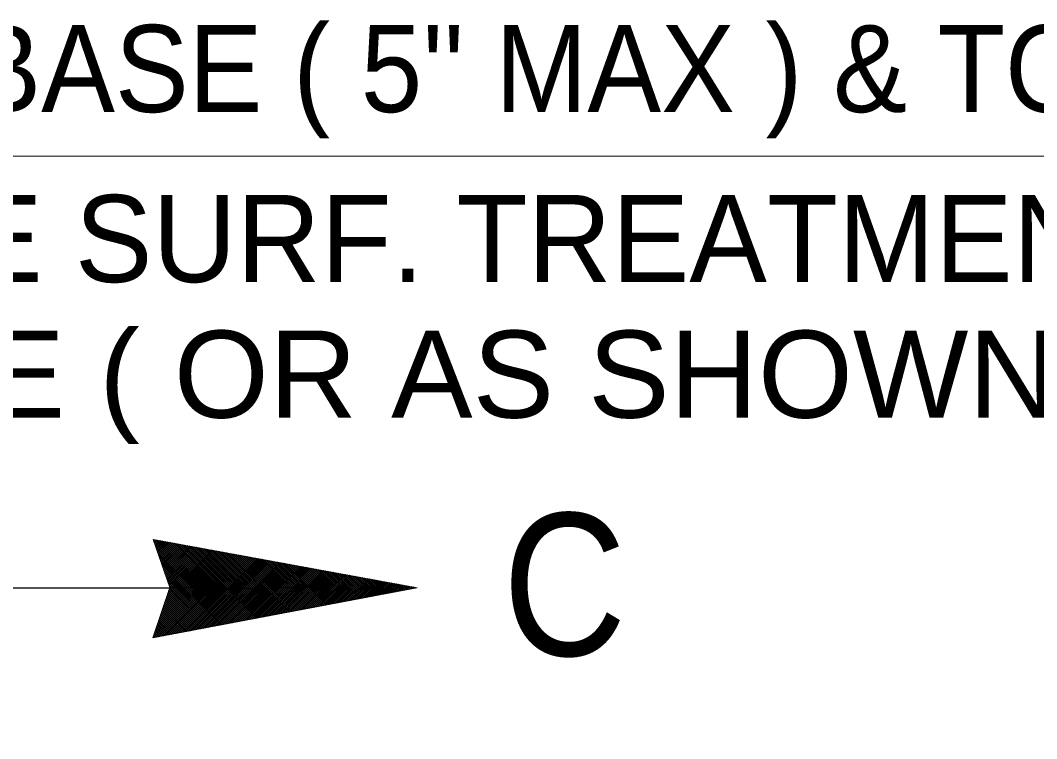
# Model space of a CAD drawing. Extents: x 328 to 697, y 421 to 687.
# Drawn here: x 476.73 to 491.18, y 608.09 to 618.3 of the extents above; entities that cross this region are included whole.
import ezdxf

# ---------------------------------------------------------------- set-up
doc = ezdxf.new("R2010")
doc.units = 0
doc.header["$LTSCALE"] = 0.5
doc.layers.add('1', color=7, linetype='Continuous', lineweight=13)

msp = doc.modelspace()

# ---------------------------------------------------------------- linework, layer by layer
at = {"layer": '1'}
for p, q in [((441.56, 616.3711), (512.4118, 616.3711)), ((478.626, 610.9098), (478.637, 610.9208)), ((478.6333, 610.8888), (478.6609, 610.9165)), ((479.8151, 609.7515), (478.6477, 610.9189)), ((479.7913, 609.747), (478.6248, 610.9136)), ((479.7676, 609.7425), (478.6396, 610.8704)), ((478.6405, 610.8678), (478.6848, 610.9121)), ((478.6478, 610.8468), (478.7088, 610.9078)), ((479.7438, 609.738), (478.6544, 610.8273)), ((478.655, 610.8257), (478.7327, 610.9033)), ((478.6623, 610.8047), (478.7566, 610.899)), ((479.72, 609.7335), (478.6693, 610.7843)), ((478.6694, 610.7836), (478.7805, 610.8946)), ((478.6767, 610.7625), (478.8043, 610.8903)), ((479.8388, 609.756), (478.6823, 610.9126)), ((478.6839, 610.7415), (478.8283, 610.8858)), ((478.6912, 610.7204), (478.8522, 610.8815)), ((478.6984, 610.6994), (478.8761, 610.8771)), ((478.7057, 610.6783), (478.9, 610.8727)), ((478.7129, 610.6573), (478.9239, 610.8683)), ((479.8627, 609.7605), (478.7169, 610.9063)), ((478.7201, 610.6363), (478.9478, 610.8639)), ((478.7273, 610.6153), (478.9718, 610.8596)), ((478.7346, 610.5942), (478.9956, 610.8552)), ((478.7418, 610.5731), (479.0195, 610.8508)), ((478.7491, 610.5521), (479.0434, 610.8464)), ((479.8864, 609.765), (478.7516, 610.8999)), ((478.7563, 610.531), (479.0673, 610.8421)), ((478.7636, 610.51), (479.0913, 610.8377)), ((478.7708, 610.4889), (479.1152, 610.8333)), ((478.778, 610.4679), (479.1391, 610.8289)), ((478.7853, 610.4468), (479.163, 610.8246)), ((479.9102, 609.7696), (478.7862, 610.8936)), ((478.7925, 610.4258), (479.1868, 610.8202)), ((478.7998, 610.4048), (479.2108, 610.8158)), ((478.807, 610.3837), (479.2347, 610.8114)), ((478.8143, 610.3627), (479.2586, 610.807)), ((479.934, 609.7741), (478.8208, 610.8872)), ((478.8214, 610.3416), (479.2825, 610.8027)), ((478.8257, 610.1478), (479.4498, 610.772)), ((478.8287, 610.3206), (479.3064, 610.7983)), ((478.8359, 610.2995), (479.3303, 610.7939)), ((478.8398, 610.1903), (479.4259, 610.7764)), ((478.8432, 610.2785), (479.3543, 610.7895)), ((478.8504, 610.2574), (479.3781, 610.7852)), ((478.854, 610.2328), (479.402, 610.7808)), ((479.9578, 609.7786), (478.8554, 610.8808)), ((479.9815, 609.7831), (478.8901, 610.8745)), ((480.0053, 609.7876), (478.9247, 610.8682)), ((480.0291, 609.7921), (478.9593, 610.8618)), ((480.0528, 609.7966), (478.9939, 610.8555)), ((480.0766, 609.8011), (479.0286, 610.8492)), ((480.1004, 609.8057), (479.0632, 610.8428)), ((480.1242, 609.8102), (479.0978, 610.8365)), ((480.1479, 609.8147), (479.1324, 610.8302)), ((480.1717, 609.8192), (479.1671, 610.8238)), ((480.1955, 609.8237), (479.2017, 610.8174)), ((480.2193, 609.8282), (479.2363, 610.8111)), ((480.243, 609.8327), (479.2709, 610.8048)), ((480.2668, 609.8373), (479.3056, 610.7984)), ((480.2906, 609.8418), (479.3402, 610.7921)), ((480.3143, 609.8463), (479.3748, 610.7858)), ((480.3381, 609.8508), (479.4094, 610.7794)), ((480.3619, 609.8553), (479.4441, 610.7731)), ((478.627, 609.5532), (479.7845, 610.7108)), ((478.6284, 609.5263), (479.8084, 610.7063)), ((478.6412, 609.5957), (479.7606, 610.7151)), ((478.6554, 609.6382), (479.7368, 610.7195)), ((478.6633, 609.533), (479.8323, 610.7019)), ((478.6696, 609.6806), (479.7128, 610.7238)), ((478.6838, 609.7231), (479.6889, 610.7283)), ((479.6963, 609.7289), (478.6841, 610.7412)), ((478.6979, 609.7656), (479.665, 610.7326)), ((478.6983, 609.5396), (479.8563, 610.6976)), ((479.6724, 609.7244), (478.6989, 610.698)), ((478.7122, 609.808), (479.6411, 610.737)), ((479.6487, 609.7199), (478.7137, 610.6549)), ((478.7263, 609.8505), (479.6172, 610.7413)), ((478.7332, 609.5463), (479.8802, 610.6932)), ((478.7405, 609.893), (479.5933, 610.7458)), ((478.7547, 609.9354), (479.5693, 610.7501)), ((478.7681, 609.5528), (479.9041, 610.6888)), ((478.7689, 609.9779), (479.5455, 610.7545)), ((478.7831, 610.0204), (479.5216, 610.7588)), ((478.7973, 610.0628), (479.4977, 610.7633)), ((478.803, 609.5595), (479.928, 610.6844)), ((478.8115, 610.1053), (479.4738, 610.7677)), ((478.8379, 609.5661), (479.9518, 610.6801)), ((478.8728, 609.5728), (479.9758, 610.6757)), ((478.9078, 609.5793), (479.9997, 610.6713)), ((478.9426, 609.586), (480.0236, 610.6669)), ((478.9775, 609.5926), (480.0475, 610.6626)), ((479.0124, 609.5993), (480.0714, 610.6582)), ((479.0473, 609.6058), (480.0953, 610.6538)), ((479.0823, 609.6125), (480.1193, 610.6494)), ((479.1172, 609.6191), (480.1431, 610.6451)), ((479.1521, 609.6257), (480.167, 610.6407)), ((479.187, 609.6323), (480.1909, 610.6363)), ((479.2219, 609.6389), (480.2148, 610.6319)), ((479.2568, 609.6456), (480.2388, 610.6275)), ((480.3857, 609.8598), (479.4787, 610.7668)), ((480.4094, 609.8643), (479.5133, 610.7604)), ((480.4333, 609.8688), (479.5479, 610.754)), ((480.457, 609.8733), (479.5826, 610.7477)), ((480.4808, 609.8778), (479.6172, 610.7413)), ((480.5045, 609.8823), (479.6518, 610.735)), ((480.5283, 609.8868), (479.6864, 610.7287)), ((480.5521, 609.8913), (479.7211, 610.7223)), ((480.5758, 609.8958), (479.7557, 610.716)), ((480.5996, 609.9003), (479.7903, 610.7097)), ((480.6234, 609.9048), (479.8249, 610.7033)), ((480.6472, 609.9094), (479.8596, 610.697)), ((480.6709, 609.9139), (479.8942, 610.6907)), ((480.6948, 609.9184), (479.9288, 610.6843)), ((480.7185, 609.9229), (479.9635, 610.6779)), ((480.7423, 609.9274), (479.9981, 610.6716)), ((480.766, 609.9319), (480.0328, 610.6653)), ((480.7898, 609.9364), (480.0673, 610.6589)), ((480.8136, 609.9409), (480.102, 610.6526)), ((480.8373, 609.9455), (480.1366, 610.6463)), ((480.8612, 609.95), (480.1713, 610.6399)), ((480.8849, 609.9545), (480.2058, 610.6336)), ((480.9087, 609.959), (480.2405, 610.6273)), ((479.6249, 609.7154), (478.7285, 610.6118)), ((479.6012, 609.7109), (478.7433, 610.5687)), ((479.5773, 609.7064), (478.7582, 610.5256)), ((479.5536, 609.7019), (478.773, 610.4825)), ((479.2917, 609.6522), (480.2627, 610.6232)), ((479.3266, 609.6588), (480.2866, 610.6188)), ((479.3615, 609.6654), (480.3105, 610.6144)), ((479.3964, 609.6721), (480.3343, 610.61)), ((479.4313, 609.6787), (480.3583, 610.6057)), ((479.4663, 609.6853), (480.3822, 610.6013)), ((479.5012, 609.6919), (480.4061, 610.5969)), ((479.5361, 609.6986), (480.43, 610.5925)), ((479.5709, 609.7052), (480.4539, 610.5882)), ((479.6058, 609.7118), (480.4778, 610.5838)), ((479.6408, 609.7184), (480.5018, 610.5793)), ((479.6757, 609.7251), (480.5256, 610.575)), ((479.7106, 609.7317), (480.5495, 610.5706)), ((479.7455, 609.7383), (480.5734, 610.5663)), ((479.7804, 609.7449), (480.5973, 610.5618)), ((479.8153, 609.7516), (480.6213, 610.5575)), ((479.8503, 609.7582), (480.6452, 610.5531)), ((479.8851, 609.7648), (480.6691, 610.5488)), ((479.92, 609.7714), (480.693, 610.5443)), ((479.9549, 609.778), (480.7168, 610.54)), ((479.9898, 609.7847), (480.7408, 610.5356)), ((480.0248, 609.7913), (480.7647, 610.5313)), ((480.0597, 609.7979), (480.7886, 610.5268)), ((480.0946, 609.8045), (480.8125, 610.5224)), ((480.1295, 609.8112), (480.8364, 610.5181)), ((480.1644, 609.8178), (480.8603, 610.5137)), ((480.1993, 609.8244), (480.8843, 610.5093)), ((480.2342, 609.831), (480.9081, 610.5049)), ((480.2691, 609.8377), (480.932, 610.5006)), ((480.9324, 609.9635), (480.2751, 610.6208)), ((480.304, 609.8443), (480.9559, 610.4962)), ((480.9563, 609.968), (480.3098, 610.6145)), ((480.3389, 609.8509), (480.9798, 610.4918)), ((480.98, 609.9725), (480.3443, 610.6082)), ((480.3738, 609.8575), (481.0038, 610.4874)), ((481.0038, 609.977), (480.379, 610.6018)), ((480.4088, 609.8642), (481.0277, 610.4831)), ((481.0276, 609.9816), (480.4136, 610.5955)), ((481.0513, 609.9861), (480.4483, 610.5892)), ((481.0751, 609.9906), (480.4828, 610.5828)), ((481.0988, 609.9951), (480.5175, 610.5765)), ((481.1227, 609.9996), (480.5521, 610.5702)), ((481.1464, 610.0041), (480.5868, 610.5638)), ((481.1702, 610.0086), (480.6213, 610.5575)), ((481.194, 610.0132), (480.656, 610.5511)), ((481.2178, 610.0177), (480.6906, 610.5448)), ((481.2415, 610.0222), (480.7253, 610.5384)), ((481.2653, 610.0267), (480.7598, 610.5321)), ((481.2891, 610.0312), (480.7945, 610.5258)), ((481.3128, 610.0357), (480.8291, 610.5194)), ((481.3366, 610.0402), (480.8638, 610.5131)), ((481.3604, 610.0447), (480.8983, 610.5068)), ((481.3842, 610.0493), (480.933, 610.5004)), ((481.4079, 610.0538), (480.9676, 610.4941)), ((481.4317, 610.0583), (481.0023, 610.4878)), ((479.5298, 609.6974), (478.7878, 610.4393)), ((479.506, 609.6928), (478.8027, 610.3963)), ((479.4823, 609.6883), (478.8175, 610.3532)), ((480.4437, 609.8708), (481.0516, 610.4787)), ((480.4786, 609.8774), (481.0755, 610.4743)), ((480.5134, 609.884), (481.0993, 610.4699)), ((480.5483, 609.8907), (481.1233, 610.4656)), ((480.5833, 609.8973), (481.1472, 610.4612)), ((480.6182, 609.9039), (481.1711, 610.4568)), ((480.6531, 609.9105), (481.195, 610.4524)), ((480.688, 609.9171), (481.2189, 610.448)), ((480.7229, 609.9238), (481.2428, 610.4437)), ((480.7578, 609.9303), (481.2668, 610.4393)), ((480.7928, 609.937), (481.2906, 610.4349)), ((480.8276, 609.9436), (481.3145, 610.4305)), ((480.8625, 609.9503), (481.3384, 610.4262)), ((480.8974, 609.9568), (481.3623, 610.4218)), ((480.9323, 609.9635), (481.3863, 610.4174)), ((480.9673, 609.9701), (481.4102, 610.413)), ((481.0022, 609.9768), (481.4341, 610.4087)), ((481.4555, 610.0628), (481.0368, 610.4813)), ((481.0371, 609.9833), (481.4579, 610.4043)), ((481.4793, 610.0673), (481.0715, 610.475)), ((481.072, 609.99), (481.4818, 610.3998)), ((481.503, 610.0718), (481.1061, 610.4687)), ((481.1069, 609.9966), (481.5058, 610.3955)), ((481.5268, 610.0763), (481.1408, 610.4623)), ((481.1418, 610.0033), (481.5297, 610.3911)), ((481.5506, 610.0808), (481.1753, 610.456)), ((481.1767, 610.0098), (481.5536, 610.3868)), ((481.5743, 610.0853), (481.21, 610.4497)), ((481.2116, 610.0165), (481.5775, 610.3823)), ((481.5981, 610.0898), (481.2446, 610.4433)), ((481.2465, 610.0231), (481.6014, 610.378)), ((481.6219, 610.0943), (481.2793, 610.437)), ((481.2814, 610.0298), (481.6253, 610.3736)), ((481.6457, 610.0988), (481.3138, 610.4307)), ((481.3163, 610.0363), (481.6492, 610.3693)), ((481.6694, 610.1033), (481.3485, 610.4243)), ((481.3513, 610.043), (481.6731, 610.3648)), ((481.6933, 610.1078), (481.3831, 610.418)), ((481.3862, 610.0496), (481.697, 610.3605)), ((481.717, 610.1123), (481.4178, 610.4116)), ((481.4211, 610.0563), (481.7209, 610.3561)), ((481.7408, 610.1168), (481.4523, 610.4053)), ((481.4559, 610.0628), (481.7448, 610.3518)), ((481.7645, 610.1214), (481.487, 610.3989)), ((481.4908, 610.0694), (481.7688, 610.3473)), ((481.7883, 610.1259), (481.5216, 610.3926)), ((481.5258, 610.0761), (481.7927, 610.3429)), ((481.8121, 610.1304), (481.5563, 610.3863)), ((481.5607, 610.0827), (481.8166, 610.3386)), ((481.8358, 610.1349), (481.5908, 610.3799)), ((481.8596, 610.1394), (481.6255, 610.3736)), ((481.8834, 610.1439), (481.6601, 610.3673)), ((481.9072, 610.1484), (481.6948, 610.3609)), ((481.9309, 610.1529), (481.7293, 610.3546)), ((481.9548, 610.1575), (481.764, 610.3482)), ((481.9785, 610.162), (481.7986, 610.3418)), ((479.4585, 609.6838), (478.8323, 610.31)), ((479.3872, 609.6703), (478.8467, 610.2108)), ((479.4348, 609.6793), (478.8472, 610.2669)), ((479.4109, 609.6748), (478.8538, 610.232)), ((481.5956, 610.0893), (481.8404, 610.3342)), ((481.6305, 610.0959), (481.8643, 610.3298)), ((481.6654, 610.1026), (481.8883, 610.3254)), ((481.7003, 610.1092), (481.9122, 610.3211)), ((481.7353, 610.1158), (481.9361, 610.3167)), ((481.7701, 610.1224), (481.96, 610.3123)), ((481.805, 610.1291), (481.9839, 610.3079)), ((482.0023, 610.1665), (481.8333, 610.3355)), ((481.8399, 610.1357), (482.0078, 610.3036)), ((482.3726, 610.2368), (481.8534, 610.2366)), ((482.026, 610.171), (481.8678, 610.3292)), ((481.8748, 610.1423), (482.0317, 610.2992)), ((482.0498, 610.1755), (481.9025, 610.3228)), ((481.9098, 610.1489), (482.0556, 610.2948)), ((482.0736, 610.18), (481.9371, 610.3165)), ((481.9447, 610.1556), (482.0795, 610.2904)), ((482.0973, 610.1845), (481.9718, 610.3102)), ((481.9796, 610.1622), (482.1034, 610.2861)), ((482.1212, 610.189), (482.0063, 610.3038)), ((482.0145, 610.1688), (482.1273, 610.2817)), ((482.1449, 610.1936), (482.041, 610.2975)), ((482.0494, 610.1754), (482.1513, 610.2773)), ((482.1687, 610.1981), (482.0756, 610.2912)), ((482.0843, 610.1821), (482.1752, 610.2729)), ((482.1924, 610.2026), (482.1103, 610.2848)), ((482.1192, 610.1887), (482.1991, 610.2685)), ((482.2163, 610.2071), (482.1448, 610.2784)), ((482.1541, 610.1953), (482.2229, 610.2642)), ((482.24, 610.2116), (482.1795, 610.2721)), ((482.189, 610.2019), (482.2468, 610.2598)), ((482.2638, 610.2161), (482.2141, 610.2658)), ((482.2239, 610.2086), (482.2708, 610.2554)), ((482.2876, 610.2206), (482.2488, 610.2594)), ((482.2588, 610.2152), (482.2947, 610.251)), ((482.3113, 610.2252), (482.2833, 610.2531)), ((482.2938, 610.2218), (482.3186, 610.2467)), ((482.3351, 610.2297), (482.318, 610.2468)), ((482.3287, 610.2284), (482.3425, 610.2423)), ((482.3588, 610.2342), (482.3526, 610.2404)), ((482.3636, 610.235), (482.3664, 610.2379)), ((479.2208, 609.6388), (478.7971, 610.0624)), ((479.2445, 609.6433), (478.8042, 610.0836)), ((479.2683, 609.6478), (478.8113, 610.1048)), ((479.2921, 609.6523), (478.8183, 610.126)), ((479.3158, 609.6568), (478.8254, 610.1472)), ((479.3396, 609.6613), (478.8325, 610.1684)), ((479.3634, 609.6658), (478.8396, 610.1896)), ((479.0543, 609.6072), (478.7475, 609.914)), ((479.0781, 609.6117), (478.7546, 609.9352)), ((479.1019, 609.6162), (478.7617, 609.9564)), ((479.1257, 609.6207), (478.7688, 609.9776)), ((479.1494, 609.6252), (478.7758, 609.9988)), ((479.1732, 609.6298), (478.7829, 610.02)), ((479.197, 609.6343), (478.79, 610.0412)), ((478.8879, 609.5756), (478.6979, 609.7656)), ((478.9117, 609.5801), (478.705, 609.7868)), ((478.9355, 609.5846), (478.7121, 609.808)), ((478.9593, 609.5891), (478.7192, 609.8292)), ((478.983, 609.5937), (478.7263, 609.8503)), ((479.0068, 609.5982), (478.7333, 609.8716)), ((479.0306, 609.6027), (478.7404, 609.8928)), ((478.7215, 609.544), (478.6483, 609.6172)), ((478.7453, 609.5485), (478.6554, 609.6383)), ((478.7691, 609.553), (478.6625, 609.6596)), ((478.7928, 609.5576), (478.6696, 609.6808)), ((478.8166, 609.5621), (478.6767, 609.702)), ((478.8404, 609.5666), (478.6838, 609.7232)), ((478.8642, 609.5711), (478.6908, 609.7443)), ((478.6264, 609.526), (478.62, 609.5323)), ((478.6502, 609.5305), (478.6271, 609.5536)), ((478.674, 609.535), (478.6342, 609.5748)), ((478.6978, 609.5395), (478.6413, 609.5959))]:
    msp.add_line(p, q, dxfattribs=at)
msp.add_lwpolyline([(478.6173, 609.5243), (482.3726, 610.2368), (478.6213, 610.9238), (478.8564, 610.2399)], close=True, dxfattribs=at)
at = {"layer": '1', "lineweight": 25}
msp.add_lwpolyline([(476.4901, 608.0908), (476.4901, 610.2368), (480.8881, 610.2368)], dxfattribs=at)

# ---------------------------------------------------------------- texts
at = {"layer": '1'}
for s, height, width, p in [("SURFACED RURAL DRIVES WI/SAME BASE ( 5'' MAX ) & TOP SURF. COURSE", 1.238, 0.95, (447.5787, 616.9966)), ('SHOULDER TO THE R/W LINE ( OR AS SHOWN ON PLANS ).', 1.238, 1.05, (452.6443, 612.652)), ('C', 2.025, 0.9, (483.5903, 609.27))]:
    msp.add_text(s, height=height, dxfattribs=dict(at, width=width)).set_placement(p)
msp.add_text("( 1 1/2'' A.C. OR DOUBLE OR SINGLE SURF. TREATMENT ) AS SHOWN ON ", height=1.238, dxfattribs=at).set_placement((448.3556, 614.5799))

doc.saveas('drawing.dxf')
